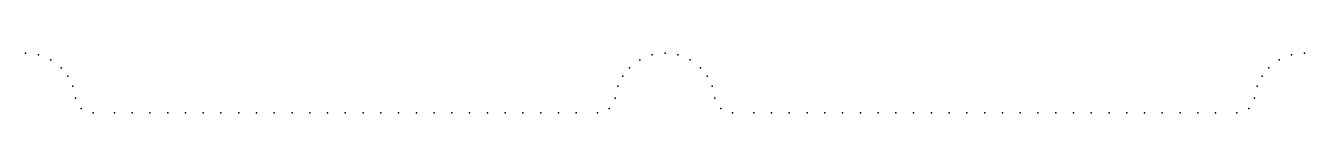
# Model space of a CAD drawing. Header units: millimetres. Extents: x 0 to 720, y 0 to 34.
import ezdxf

# ---------------------------------------------------------------- set-up
doc = ezdxf.new("R2010")
doc.units = ezdxf.units.MM
doc.header["$LTSCALE"] = 10
doc.header["$PDSIZE"] = -1

msp = doc.modelspace()

# ---------------------------------------------------------------- linework, layer by layer
for p in [(0, 33.8), (7.31, 32.84), (14.13, 30.01), (345.87, 30.01), (352.69, 32.84), (360, 33.8), (367.31, 32.84), (374.13, 30.01), (705.87, 30.01), (712.69, 32.84), (720, 33.8), (19.98, 25.52), (340.02, 25.52), (379.98, 25.52), (700.02, 25.52), (23.77, 20.83), (26.6, 15.09), (333.4, 15.09), (336.23, 20.83), (383.77, 20.83), (386.6, 15.09), (693.4, 15.09), (696.23, 20.83), (28.15, 8.27), (331.85, 8.27), (388.15, 8.27), (691.85, 8.27), (31.35, 2.53), (328.65, 2.53), (391.35, 2.53), (688.65, 2.53), (38, 0), (50, 0), (60, 0), (70, 0), (80, 0), (90, 0), (100, 0), (110, 0), (120, 0), (130, 0), (140, 0), (150, 0), (160, 0), (170, 0), (180, 0), (190, 0), (200, 0), (210, 0), (220, 0), (230, 0), (240, 0), (250, 0), (260, 0), (270, 0), (280, 0), (290, 0), (300, 0), (310, 0), (322, 0), (398, 0), (410, 0), (420, 0), (430, 0), (440, 0), (450, 0), (460, 0), (470, 0), (480, 0), (490, 0), (500, 0), (510, 0), (520, 0), (530, 0), (540, 0), (550, 0), (560, 0), (570, 0), (580, 0), (590, 0), (600, 0), (610, 0), (620, 0), (630, 0), (640, 0), (650, 0), (660, 0), (670, 0), (682, 0)]:
    msp.add_point(p)

doc.saveas('drawing.dxf')
